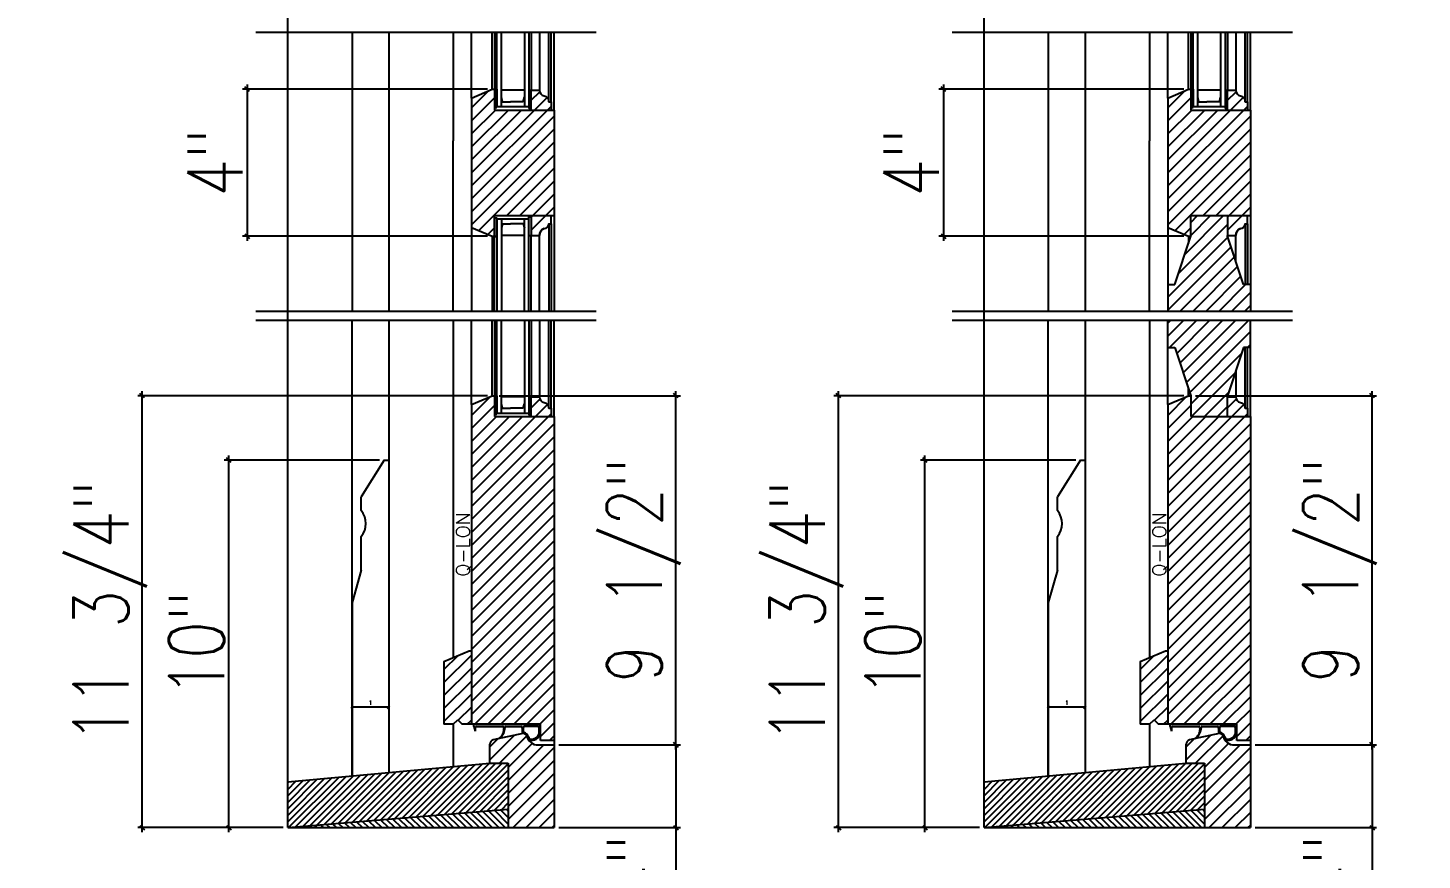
# Model space of a CAD drawing. Header units: inches. Extents: x 1985 to 11287, y 379 to 4336.
# Drawn here: x 7363.09 to 7401.01, y 3294.96 to 3317.6 of the extents above; entities that cross this region are included whole.
import ezdxf

# ---------------------------------------------------------------- set-up
doc = ezdxf.new("R2010")
doc.units = ezdxf.units.IN
doc.header["$MEASUREMENT"] = 0
doc.layers.get('0').update_dxf_attribs({"linetype": 'CONTINUOUS'})
doc.layers.get('Defpoints').update_dxf_attribs({"linetype": 'CONTINUOUS'})
for name, color, linetype in [('COTE1-1', 7, 'CONTINUOUS'), ('COTE1-1 99', 7, 'CONTINUOUS'), ('detail', 30, 'CONTINUOUS'), ('elevation', 7, 'CONTINUOUS'), ('glass-', 6, 'CONTINUOUS'), ('glazing tape', 7, 'CONTINUOUS'), ('hatch 99', 1, 'CONTINUOUS'), ('hatch-', 1, 'CONTINUOUS'), ('weatherstripping', 5, 'CONTINUOUS'), ('wood detail', 7, 'CONTINUOUS'), ('wood detail 99', 7, 'CONTINUOUS')]:
    doc.layers.add(name, color=color, linetype=linetype)
doc.styles.get("Standard").update_dxf_attribs({"font": 'txt.shx', "width": 0.8})
doc.dimstyles.new('Elevation', dxfattribs={"dimscale": 2, "dimtxt": 0.75, "dimasz": 0.0625, "dimexe": 0.0625, "dimexo": 0.0625, "dimgap": 0.0625, "dimtad": 1, "dimdec": 5, "dimzin": 0, "dimdsep": 46, "dimlunit": 5, "dimtxsty": 'Standard', "dimblk1": 'OBLIQUE', "dimblk2": 'OBLIQUE', "dimsah": 1, "dimcen": 2, "dimdle": 0.0625, "dimclrd": 1, "dimclre": 1, "dimadec": 1, "dimazin": 0, "dimtfac": 0.375, "dimtdec": 5, "dimtmove": 0, "dimatfit": 3, "dimldrblk": 'OBLIQUE', "dimfxl": 1, "dimfrac": 2, "dimtolj": 1, "dimtzin": 0, "dimarcsym": 0})
doc.dimstyles.new('Muntin', dxfattribs={"dimtxt": 0.125, "dimasz": 0.0625, "dimexe": 0.0625, "dimexo": 0.0625, "dimgap": 0.0625, "dimtad": 1, "dimdec": 5, "dimzin": 0, "dimdsep": 46, "dimlunit": 5, "dimtxsty": 'Standard', "dimblk": 'OBLIQUE', "dimcen": 0.125, "dimclrd": 1, "dimclre": 1, "dimadec": 1, "dimazin": 0, "dimtfac": 0.375, "dimtdec": 5, "dimtmove": 0, "dimatfit": 3, "dimldrblk": 'OBLIQUE', "dimfxl": 1, "dimfrac": 2, "dimtolj": 1, "dimtzin": 0, "dimarcsym": 0})

# ---------------------------------------------------------------- blocks, each defined once
blk = doc.blocks.new('_OBLIQUE')
at = {"color": 0, "linetype": 'ByBlock'}
blk.add_line((-0.5, -0.5), (0.5, 0.5), dxfattribs=at)
blk = doc.blocks.new('*D825')
at = {"layer": 'COTE1-1', "color": 1, "lineweight": -2}
for p, q in [((7371.904, 3301.99), (7371.904, 3299.056)), ((7372.904, 3301.99), (7372.904, 3299.056)), ((7372.904, 3299.119), (7371.904, 3299.119))]:
    blk.add_line(p, q, dxfattribs=at)
at = {"layer": 'Defpoints', "color": 0}
for p in [(7371.904, 3302.052), (7372.904, 3302.052), (7371.904, 3299.119)]:
    blk.add_point(p, dxfattribs=at)
at = {"layer": 'COTE1-1', "color": 1, "lineweight": -2, "xscale": 0.0625, "yscale": 0.0625, "zscale": 0.0625, "rotation": 180}
blk.add_blockref('_OBLIQUE', (7371.904, 3299.119), dxfattribs=at)
at = {"layer": 'COTE1-1', "color": 1, "lineweight": -2, "xscale": 0.0625, "yscale": 0.0625, "zscale": 0.0625}
blk.add_blockref('_OBLIQUE', (7372.904, 3299.119), dxfattribs=at)
at = {"layer": 'COTE1-1', "color": 0, "insert": (7372.404, 3299.244), "char_height": 0.125, "attachment_point": 5}
blk.add_mtext('\\A1;1', dxfattribs=at)
blk = doc.blocks.new('*D826')
at = {"layer": 'COTE1-1 99', "color": 1, "lineweight": -2}
for p, q in [((7372.654, 3305.844), (7368.424, 3305.844)), ((7368.549, 3295.719), (7368.549, 3305.969)), ((7370.029, 3295.844), (7368.424, 3295.844))]:
    blk.add_line(p, q, dxfattribs=at)
at = {"layer": 'Defpoints', "color": 0}
for p in [(7368.549, 3305.844), (7372.779, 3305.844), (7370.154, 3295.844)]:
    blk.add_point(p, dxfattribs=at)
at = {"layer": 'COTE1-1 99', "color": 1, "lineweight": -2, "xscale": 0.125, "yscale": 0.125, "zscale": 0.125}
for p, rotation in [((7368.549, 3305.844), 90), ((7368.549, 3295.844), 270)]:
    blk.add_blockref('_OBLIQUE', p, dxfattribs=dict(at, rotation=rotation))
at = {"layer": 'COTE1-1 99', "color": 0, "insert": (7367.674, 3300.844), "char_height": 1.5, "attachment_point": 5, "rotation": 90}
blk.add_mtext('\\A1;10"', dxfattribs=at)
blk = doc.blocks.new('*D829')
at = {"layer": 'COTE1-1 99', "color": 1, "lineweight": -2}
for p, q in [((7375.592, 3307.595), (7366.073, 3307.595)), ((7366.198, 3295.719), (7366.198, 3307.72)), ((7370.029, 3295.844), (7366.073, 3295.844))]:
    blk.add_line(p, q, dxfattribs=at)
at = {"layer": 'Defpoints', "color": 0}
for p in [(7366.198, 3307.595), (7375.717, 3307.595), (7370.154, 3295.844)]:
    blk.add_point(p, dxfattribs=at)
at = {"layer": 'COTE1-1 99', "color": 1, "lineweight": -2, "xscale": 0.125, "yscale": 0.125, "zscale": 0.125}
for p, rotation in [((7366.198, 3307.595), 90), ((7366.198, 3295.844), 270)]:
    blk.add_blockref('_OBLIQUE', p, dxfattribs=dict(at, rotation=rotation))
at = {"layer": 'COTE1-1 99', "color": 0, "insert": (7365.323, 3301.719), "char_height": 1.5, "attachment_point": 5, "rotation": 90}
blk.add_mtext('\\A1;11 3/4"', dxfattribs=at)
blk = doc.blocks.new('*D831')
at = {"layer": 'COTE1-1 99', "color": 1, "lineweight": -2}
for p, q in [((7377.529, 3298.094), (7380.836, 3298.094)), ((7380.711, 3298.094), (7380.711, 3295.719)), ((7377.529, 3295.844), (7380.836, 3295.844)), ((7380.711, 3295.844), (7380.711, 3289.469))]:
    blk.add_line(p, q, dxfattribs=at)
at = {"layer": 'Defpoints', "color": 0}
for p in [(7377.404, 3298.094), (7380.711, 3298.094), (7377.404, 3295.844)]:
    blk.add_point(p, dxfattribs=at)
at = {"layer": 'COTE1-1 99', "color": 1, "lineweight": -2, "xscale": 0.125, "yscale": 0.125, "zscale": 0.125}
for p, rotation in [((7380.711, 3298.094), 90), ((7380.711, 3295.844), 270)]:
    blk.add_blockref('_OBLIQUE', p, dxfattribs=dict(at, rotation=rotation))
at = {"layer": 'COTE1-1 99', "color": 0, "insert": (7379.836, 3292.594), "char_height": 1.5, "attachment_point": 5, "rotation": 90}
blk.add_mtext('\\A1;2 1/4"', dxfattribs=at)
blk = doc.blocks.new('*D845')
at = {"layer": 'COTE1-1 99', "color": 1, "lineweight": -2}
for p, q in [((7375.904, 3307.595), (7380.836, 3307.595)), ((7380.711, 3297.969), (7380.711, 3307.72)), ((7377.529, 3298.094), (7380.836, 3298.094))]:
    blk.add_line(p, q, dxfattribs=at)
at = {"layer": 'Defpoints', "color": 0}
for p in [(7375.779, 3307.595), (7380.711, 3307.595), (7377.404, 3298.094)]:
    blk.add_point(p, dxfattribs=at)
at = {"layer": 'COTE1-1 99', "color": 1, "lineweight": -2, "xscale": 0.125, "yscale": 0.125, "zscale": 0.125}
for p, rotation in [((7380.711, 3307.595), 90), ((7380.711, 3298.094), 270)]:
    blk.add_blockref('_OBLIQUE', p, dxfattribs=dict(at, rotation=rotation))
at = {"layer": 'COTE1-1 99', "color": 0, "insert": (7379.836, 3302.844), "char_height": 1.5, "attachment_point": 5, "rotation": 90}
blk.add_mtext('\\A1;9 1/2"', dxfattribs=at)
blk = doc.blocks.new('*D853')
at = {"layer": 'COTE1-1 99', "color": 1, "lineweight": -2}
for p, q in [((7375.592, 3315.933), (7368.924, 3315.933)), ((7369.049, 3316.058), (7369.049, 3311.808)), ((7375.592, 3311.933), (7368.924, 3311.933))]:
    blk.add_line(p, q, dxfattribs=at)
at = {"layer": 'Defpoints', "color": 0}
for p in [(7375.717, 3315.933), (7369.049, 3311.933), (7375.717, 3311.933)]:
    blk.add_point(p, dxfattribs=at)
at = {"layer": 'COTE1-1 99', "color": 1, "lineweight": -2, "xscale": 0.125, "yscale": 0.125, "zscale": 0.125}
for p, rotation in [((7369.049, 3315.933), 90), ((7369.049, 3311.933), 270)]:
    blk.add_blockref('_OBLIQUE', p, dxfattribs=dict(at, rotation=rotation))
at = {"layer": 'COTE1-1 99', "color": 0, "insert": (7368.174, 3313.933), "char_height": 1.5, "attachment_point": 5, "rotation": 90}
blk.add_mtext('\\A1;4"', dxfattribs=at)
blk = doc.blocks.new('*D872')
at = {"layer": 'COTE1-1', "color": 1, "lineweight": -2}
for p, q in [((7390.846, 3301.99), (7390.846, 3299.056)), ((7391.846, 3301.99), (7391.846, 3299.056)), ((7391.846, 3299.119), (7390.846, 3299.119))]:
    blk.add_line(p, q, dxfattribs=at)
at = {"layer": 'Defpoints', "color": 0}
for p in [(7390.846, 3302.052), (7391.846, 3302.052), (7390.846, 3299.119)]:
    blk.add_point(p, dxfattribs=at)
at = {"layer": 'COTE1-1', "color": 1, "lineweight": -2, "xscale": 0.0625, "yscale": 0.0625, "zscale": 0.0625, "rotation": 180}
blk.add_blockref('_OBLIQUE', (7390.846, 3299.119), dxfattribs=at)
at = {"layer": 'COTE1-1', "color": 1, "lineweight": -2, "xscale": 0.0625, "yscale": 0.0625, "zscale": 0.0625}
blk.add_blockref('_OBLIQUE', (7391.846, 3299.119), dxfattribs=at)
at = {"layer": 'COTE1-1', "color": 0, "insert": (7391.346, 3299.244), "char_height": 0.125, "attachment_point": 5}
blk.add_mtext('\\A1;1', dxfattribs=at)
blk = doc.blocks.new('*D873')
at = {"layer": 'COTE1-1 99', "color": 1, "lineweight": -2}
for p, q in [((7391.596, 3305.844), (7387.365, 3305.844)), ((7387.49, 3295.719), (7387.49, 3305.969)), ((7388.971, 3295.844), (7387.365, 3295.844))]:
    blk.add_line(p, q, dxfattribs=at)
at = {"layer": 'Defpoints', "color": 0}
for p in [(7387.49, 3305.844), (7391.721, 3305.844), (7389.096, 3295.844)]:
    blk.add_point(p, dxfattribs=at)
at = {"layer": 'COTE1-1 99', "color": 1, "lineweight": -2, "xscale": 0.125, "yscale": 0.125, "zscale": 0.125}
for p, rotation in [((7387.49, 3305.844), 90), ((7387.49, 3295.844), 270)]:
    blk.add_blockref('_OBLIQUE', p, dxfattribs=dict(at, rotation=rotation))
at = {"layer": 'COTE1-1 99', "color": 0, "insert": (7386.615, 3300.844), "char_height": 1.5, "attachment_point": 5, "rotation": 90}
blk.add_mtext('\\A1;10"', dxfattribs=at)
blk = doc.blocks.new('*D875')
at = {"layer": 'COTE1-1 99', "color": 1, "lineweight": -2}
for p, q in [((7394.534, 3307.595), (7385.014, 3307.595)), ((7385.139, 3295.719), (7385.139, 3307.72)), ((7388.971, 3295.844), (7385.014, 3295.844))]:
    blk.add_line(p, q, dxfattribs=at)
at = {"layer": 'Defpoints', "color": 0}
for p in [(7385.139, 3307.595), (7394.659, 3307.595), (7389.096, 3295.844)]:
    blk.add_point(p, dxfattribs=at)
at = {"layer": 'COTE1-1 99', "color": 1, "lineweight": -2, "xscale": 0.125, "yscale": 0.125, "zscale": 0.125}
for p, rotation in [((7385.139, 3307.595), 90), ((7385.139, 3295.844), 270)]:
    blk.add_blockref('_OBLIQUE', p, dxfattribs=dict(at, rotation=rotation))
at = {"layer": 'COTE1-1 99', "color": 0, "insert": (7384.264, 3301.719), "char_height": 1.5, "attachment_point": 5, "rotation": 90}
blk.add_mtext('\\A1;11 3/4"', dxfattribs=at)
blk = doc.blocks.new('*D876')
at = {"layer": 'COTE1-1 99', "color": 1, "lineweight": -2}
for p, q in [((7396.471, 3298.094), (7399.778, 3298.094)), ((7399.653, 3298.094), (7399.653, 3295.719)), ((7396.471, 3295.844), (7399.778, 3295.844)), ((7399.653, 3295.844), (7399.653, 3289.469))]:
    blk.add_line(p, q, dxfattribs=at)
at = {"layer": 'Defpoints', "color": 0}
for p in [(7396.346, 3298.094), (7399.653, 3298.094), (7396.346, 3295.844)]:
    blk.add_point(p, dxfattribs=at)
at = {"layer": 'COTE1-1 99', "color": 1, "lineweight": -2, "xscale": 0.125, "yscale": 0.125, "zscale": 0.125}
for p, rotation in [((7399.653, 3298.094), 90), ((7399.653, 3295.844), 270)]:
    blk.add_blockref('_OBLIQUE', p, dxfattribs=dict(at, rotation=rotation))
at = {"layer": 'COTE1-1 99', "color": 0, "insert": (7398.778, 3292.594), "char_height": 1.5, "attachment_point": 5, "rotation": 90}
blk.add_mtext('\\A1;2 1/4"', dxfattribs=at)
blk = doc.blocks.new('*D878')
at = {"layer": 'COTE1-1 99', "color": 1, "lineweight": -2}
for p, q in [((7394.846, 3307.595), (7399.778, 3307.595)), ((7399.653, 3297.969), (7399.653, 3307.72)), ((7396.471, 3298.094), (7399.778, 3298.094))]:
    blk.add_line(p, q, dxfattribs=at)
at = {"layer": 'Defpoints', "color": 0}
for p in [(7394.721, 3307.595), (7399.653, 3307.595), (7396.346, 3298.094)]:
    blk.add_point(p, dxfattribs=at)
at = {"layer": 'COTE1-1 99', "color": 1, "lineweight": -2, "xscale": 0.125, "yscale": 0.125, "zscale": 0.125}
for p, rotation in [((7399.653, 3307.595), 90), ((7399.653, 3298.094), 270)]:
    blk.add_blockref('_OBLIQUE', p, dxfattribs=dict(at, rotation=rotation))
at = {"layer": 'COTE1-1 99', "color": 0, "insert": (7398.778, 3302.844), "char_height": 1.5, "attachment_point": 5, "rotation": 90}
blk.add_mtext('\\A1;9 1/2"', dxfattribs=at)
blk = doc.blocks.new('*D879')
at = {"layer": 'COTE1-1 99', "color": 1, "lineweight": -2}
for p, q in [((7394.534, 3315.933), (7387.866, 3315.933)), ((7387.991, 3316.058), (7387.991, 3311.808)), ((7394.534, 3311.933), (7387.866, 3311.933))]:
    blk.add_line(p, q, dxfattribs=at)
at = {"layer": 'Defpoints', "color": 0}
for p in [(7394.659, 3315.933), (7387.991, 3311.933), (7394.659, 3311.933)]:
    blk.add_point(p, dxfattribs=at)
at = {"layer": 'COTE1-1 99', "color": 1, "lineweight": -2, "xscale": 0.125, "yscale": 0.125, "zscale": 0.125}
for p, rotation in [((7387.991, 3315.933), 90), ((7387.991, 3311.933), 270)]:
    blk.add_blockref('_OBLIQUE', p, dxfattribs=dict(at, rotation=rotation))
at = {"layer": 'COTE1-1 99', "color": 0, "insert": (7387.116, 3313.933), "char_height": 1.5, "attachment_point": 5, "rotation": 90}
blk.add_mtext('\\A1;4"', dxfattribs=at)

msp = doc.modelspace()

# ---------------------------------------------------------------- hatches: boundary and pattern name
at = {"layer": 'glazing tape'}
h = msp.add_hatch(color=7, dxfattribs=at)
h.paths.add_polyline_path([(7376.716984, 3315.405227), (7376.779484, 3315.405227), (7376.779484, 3315.905227), (7376.716984, 3315.905227)])
h.paths.add_polyline_path([(7375.779484, 3315.433177), (7375.841984, 3315.433177), (7375.841984, 3315.933177), (7375.779484, 3315.933177)])
h = msp.add_hatch(color=7, dxfattribs=at)
h.paths.add_polyline_path([(7395.65856, 3315.405227), (7395.72106, 3315.405227), (7395.72106, 3315.905227), (7395.65856, 3315.905227)])
h.paths.add_polyline_path([(7394.72106, 3315.433177), (7394.78356, 3315.433177), (7394.78356, 3315.933177), (7394.72106, 3315.933177)])
h = msp.add_hatch(color=7, dxfattribs=at)
h.paths.add_polyline_path([(7376.716984, 3312.456627), (7376.779484, 3312.456627), (7376.779484, 3311.956627), (7376.716984, 3311.956627)])
h.paths.add_polyline_path([(7375.779484, 3312.428677), (7375.841984, 3312.428677), (7375.841984, 3311.928677), (7375.779484, 3311.928677)])
h = msp.add_hatch(color=7, dxfattribs=at)
h.paths.add_polyline_path([(7376.716984, 3307.066602), (7376.779484, 3307.066602), (7376.779484, 3307.566602), (7376.716984, 3307.566602)])
h.paths.add_polyline_path([(7375.779484, 3307.094552), (7375.841984, 3307.094552), (7375.841984, 3307.594552), (7375.779484, 3307.594552)])
at = {"layer": 'hatch 99'}
h = msp.add_hatch(dxfattribs=at)
h.set_pattern_fill('ANSI31', color=256, scale=2, style=0)
h.set_pattern_definition([(45, (7398.1387, 1618.84106), (-0.176776695, 0.176776695), [])])
h.paths.add_polyline_path([(7377.130984, 3307.410352, -0.350781059), (7377.005984, 3307.55348), (7377.005984, 3307.566602), (7376.779484, 3307.566602), (7376.779484, 3307.027588), (7377.318484, 3307.027588), (7377.318484, 3307.254102), (7377.255984, 3307.254102), (7377.255984, 3307.267224, 0.350781059)], flags=17)
h.paths.add_polyline_path([(7375.779484, 3307.594552), (7375.716984, 3307.594552), (7375.154484, 3307.353481), (7375.154484, 3304.757015), (7375.154484, 3298.656261), (7375.279484, 3298.656261), (7377.029484, 3298.656261), (7377.029484, 3298.395858), (7377.029484, 3298.218813), (7377.404484, 3298.218813), (7377.404484, 3304.757015), (7377.404484, 3307.027588), (7375.779484, 3307.027588)])
h = msp.add_hatch(dxfattribs=at)
h.set_pattern_fill('ANSI31', color=256, scale=2, style=0)
h.set_pattern_definition([(45, (7417.08027, 1618.84106), (-0.176776695, 0.176776695), [])])
h.paths.add_polyline_path([(7396.07256, 3307.410352, -0.350781059), (7395.94756, 3307.55348), (7395.94756, 3307.566602), (7395.72106, 3307.566602), (7395.72106, 3307.027588), (7396.26006, 3307.027588), (7396.26006, 3307.254102), (7396.19756, 3307.254102), (7396.19756, 3307.267224, 0.350781059)], flags=17)
h.paths.add_polyline_path([(7394.72106, 3307.594552), (7394.65856, 3307.594552), (7394.09606, 3307.353481), (7394.09606, 3304.757015), (7394.09606, 3298.656261), (7394.22106, 3298.656261), (7395.97106, 3298.656261), (7395.97106, 3298.395858), (7395.97106, 3298.218813), (7396.34606, 3298.218813), (7396.34606, 3304.757015), (7396.34606, 3307.027588), (7394.72106, 3307.027588)])
h = msp.add_hatch(dxfattribs=at)
h.set_pattern_fill('ANSI31', color=256, scale=2, style=0)
h.set_pattern_definition([(45, (7754.72077, 2135.07708), (-0.176776695, 0.176776695), [])])
h.paths.add_polyline_path([(7375.154484, 3300.656311), (7375.091984, 3300.656311), (7374.404484, 3300.361668), (7374.404484, 3298.656261), (7374.654484, 3298.656261), (7374.779484, 3298.781261), (7374.904484, 3298.656261), (7375.154484, 3298.656261)])
h = msp.add_hatch(dxfattribs=at)
h.set_pattern_fill('ANSI31', color=256, scale=2, style=0)
h.set_pattern_definition([(45, (7773.66234, 2135.07708), (-0.176776695, 0.176776695), [])])
h.paths.add_polyline_path([(7394.09606, 3300.656311), (7394.03356, 3300.656311), (7393.34606, 3300.361668), (7393.34606, 3298.656261), (7393.59606, 3298.656261), (7393.72106, 3298.781261), (7393.84606, 3298.656261), (7394.09606, 3298.656261)])
at = {"layer": 'hatch-'}
h = msp.add_hatch(dxfattribs=at)
h.set_pattern_fill('ANSI31', color=256, scale=2, style=0)
h.set_pattern_definition([(45, (7325.58107, 1613.34106), (-0.176776695, 0.176776695), [])])
h.paths.add_polyline_path([(7377.404484, 3315.366213), (7375.779484, 3315.366213), (7375.779484, 3315.933177), (7375.716984, 3315.933177), (7375.154484, 3315.692105), (7375.154484, 3312.174248), (7375.716984, 3311.933177), (7375.779484, 3311.933177), (7375.779484, 3312.495641), (7377.404484, 3312.495641)])
h.paths.add_polyline_path([(7377.318484, 3315.592727), (7377.255984, 3315.592727), (7377.255984, 3315.605849, 0.350781059), (7377.130984, 3315.748977, -0.375199902), (7377.005984, 3315.905227), (7376.779484, 3315.905227), (7376.779484, 3315.366213), (7377.318484, 3315.366213)], flags=17)
h.paths.add_polyline_path([(7377.255984, 3312.265737), (7377.255984, 3312.272427), (7377.318484, 3312.272427), (7377.318484, 3312.495641), (7376.779484, 3312.495641), (7376.779484, 3311.956627), (7377.005984, 3311.956627, -0.33870461), (7377.130984, 3312.139677, 0.396713132)], flags=17)
h = msp.add_hatch(dxfattribs=at)
h.set_pattern_fill('ANSI31', color=256, scale=2, style=0)
h.set_pattern_definition([(45, (7344.52265, 1613.34106), (-0.176776695, 0.176776695), [])])
h.paths.add_polyline_path([(7396.34606, 3315.366213), (7394.72106, 3315.366213), (7394.72106, 3315.933177), (7394.65856, 3315.933177), (7394.09606, 3315.692105), (7394.09606, 3312.174248), (7394.65856, 3311.933177), (7394.72106, 3311.933177), (7394.72106, 3312.495641), (7396.34606, 3312.495641)])
h.paths.add_polyline_path([(7396.26006, 3315.592727), (7396.19756, 3315.592727), (7396.19756, 3315.605849, 0.350781059), (7396.07256, 3315.748977, -0.375199902), (7395.94756, 3315.905227), (7395.72106, 3315.905227), (7395.72106, 3315.366213), (7396.26006, 3315.366213)], flags=17)
h.paths.add_polyline_path([(7396.19756, 3312.265737), (7396.19756, 3312.272427), (7396.26006, 3312.272427), (7396.26006, 3312.495641), (7395.72106, 3312.495641), (7395.72106, 3311.956627), (7395.94756, 3311.956627, -0.33870461), (7396.07256, 3312.139677, 0.396713132)], flags=17)
h = msp.add_hatch(dxfattribs=at)
h.set_pattern_fill('ANSI31', color=256, scale=2, style=0)
h.set_pattern_definition([(45, (7387.77283, 1620.67968), (-0.176776695, 0.176776695), [])])
h.paths.add_polyline_path([(7396.34606, 3309.886614), (7396.34606, 3310.620627), (7396.15856, 3310.620627), (7395.72106, 3311.933127), (7395.72106, 3311.956627), (7395.72106, 3312.495641), (7394.72106, 3312.495641), (7394.72106, 3311.933177), (7394.28356, 3310.620627), (7394.09606, 3310.620627), (7394.09606, 3309.886614)])
h.paths.add_polyline_path([(7394.09606, 3309.636614), (7394.09606, 3308.907052), (7394.28356, 3308.907052), (7394.72106, 3307.594552), (7394.72106, 3307.590102), (7394.72106, 3307.027588), (7395.72106, 3307.027588), (7395.72106, 3307.566602), (7395.72106, 3307.594552), (7396.15856, 3308.907052), (7396.34606, 3308.907052), (7396.34606, 3309.636614)])
h = msp.add_hatch(dxfattribs=at)
h.set_pattern_fill('ANSI31', color=256, scale=2, style=0)
h.set_pattern_definition([(45, (7410.37369, 1671.06158), (-0.176776695, 0.176776695), [])])
h.paths.add_polyline_path([(7377.404484, 3298.093766), (7376.966932, 3298.093766, -0.357812282), (7376.663829, 3298.330369, 0.300345872), (7376.548877, 3298.406266), (7375.896461, 3298.267193, -0.004239088), (7375.891744, 3298.264614, 0.003207125), (7375.895097, 3298.266902), (7375.74062, 3298.233973, 0.324394407), (7375.654473, 3298.115165), (7375.654473, 3297.593766), (7376.154484, 3297.593766), (7376.154484, 3295.843766), (7377.404484, 3295.843766), (7377.404484, 3296.473108)])
h = msp.add_hatch(dxfattribs=at)
h.set_pattern_fill('ANSI31', color=256, scale=2, style=0)
h.set_pattern_definition([(45, (7429.31526, 1671.06158), (-0.176776695, 0.176776695), [])])
h.paths.add_polyline_path([(7396.34606, 3298.093766), (7395.908509, 3298.093766, -0.357812282), (7395.605406, 3298.330369, 0.300345872), (7395.490454, 3298.406266), (7394.838038, 3298.267193, -0.004239088), (7394.833321, 3298.264614, 0.003207125), (7394.836674, 3298.266902), (7394.682197, 3298.233973, 0.324394407), (7394.59605, 3298.115165), (7394.59605, 3297.593766), (7395.09606, 3297.593766), (7395.09606, 3295.843766), (7396.34606, 3295.843766), (7396.34606, 3296.473108)])
at = {"layer": 'wood detail 99'}
h = msp.add_hatch(dxfattribs=at)
h.set_pattern_fill('ANSI31', color=256, style=0)
h.set_pattern_definition([(45, (7398.13869, 1619.67968), (-0.088388348, 0.088388348), [])])
h.paths.add_polyline_path([(7376.154484, 3296.346516), (7376.154484, 3297.593766), (7375.654473, 3297.593766), (7370.154484, 3297.093766), (7370.154484, 3295.843766)])
h = msp.add_hatch(dxfattribs=at)
h.set_pattern_fill('ANSI31', color=256, style=0)
h.set_pattern_definition([(45, (7417.08027, 1619.67968), (-0.088388348, 0.088388348), [])])
h.paths.add_polyline_path([(7395.09606, 3296.346516), (7395.09606, 3297.593766), (7394.59605, 3297.593766), (7389.09606, 3297.093766), (7389.09606, 3295.843766)])
h = msp.add_hatch(dxfattribs=at)
h.set_pattern_fill('ANSI31', color=256, angle=90, style=0)
h.set_pattern_definition([(135, (7398.13869, 1619.67968), (-0.088388348, -0.088388348), [])])
h.paths.add_polyline_path([(7376.154484, 3295.843766), (7376.154484, 3296.346516), (7370.154484, 3295.843766), (7373.404484, 3295.843766)])
h = msp.add_hatch(dxfattribs=at)
h.set_pattern_fill('ANSI31', color=256, angle=90, style=0)
h.set_pattern_definition([(135, (7417.08027, 1619.67968), (-0.088388348, -0.088388348), [])])
h.paths.add_polyline_path([(7395.09606, 3295.843766), (7395.09606, 3296.346516), (7389.09606, 3295.843766), (7392.34606, 3295.843766)])

# ---------------------------------------------------------------- linework, layer by layer
at = {"layer": 'COTE1-1 99'}
for p, q in [((7378.547737, 3317.475239), (7369.288576, 3317.475239)), ((7397.489314, 3317.475239), (7388.230153, 3317.475239)), ((7378.547737, 3309.886614), (7369.288576, 3309.886614)), ((7378.547737, 3309.636614), (7369.288576, 3309.636614)), ((7378.547737, 3309.636614), (7369.288576, 3309.636614)), ((7397.489314, 3309.886614), (7388.230153, 3309.886614)), ((7397.489314, 3309.636614), (7388.230153, 3309.636614)), ((7397.489314, 3309.636614), (7388.230153, 3309.636614))]:
    msp.add_line(p, q, dxfattribs=at)
at = {"layer": 'elevation'}
for p, q in [((7372.904484, 3305.843766), (7372.904484, 3297.343767)), ((7391.84606, 3305.843766), (7391.84606, 3297.343767)), ((7372.154484, 3302.849341), (7371.904484, 3301.968766)), ((7391.09606, 3302.849341), (7390.84606, 3301.968766)), ((7371.904484, 3301.968766), (7371.904484, 3297.252858)), ((7390.84606, 3301.968766), (7390.84606, 3297.252858)), ((7370.154484, 3295.843766), (7373.404484, 3295.843766)), ((7389.09606, 3295.843766), (7392.34606, 3295.843766))]:
    msp.add_line(p, q, dxfattribs=at)
at = {"layer": 'glass-', "color": 6}
for p, q in [((7375.841984, 3315.433177), (7375.841984, 3317.475239)), ((7375.966984, 3315.459913), (7375.966984, 3317.475239)), ((7376.591984, 3317.475239), (7376.591984, 3315.459913)), ((7376.716984, 3317.475239), (7376.716984, 3315.405227)), ((7394.78356, 3315.433177), (7394.78356, 3317.475239)), ((7394.90856, 3315.459913), (7394.90856, 3317.475239)), ((7395.53356, 3317.475239), (7395.53356, 3315.459913)), ((7395.65856, 3317.475239), (7395.65856, 3315.405227)), ((7376.591984, 3315.905227), (7375.966984, 3315.905227)), ((7375.996975, 3315.592732), (7375.966984, 3315.712915)), ((7376.561992, 3315.592732), (7376.591984, 3315.712915)), ((7395.53356, 3315.905227), (7394.90856, 3315.905227)), ((7394.938552, 3315.592732), (7394.90856, 3315.712915)), ((7395.503569, 3315.592732), (7395.53356, 3315.712915)), ((7375.841984, 3315.459913), (7376.716984, 3315.459913)), ((7375.996975, 3315.592732), (7376.216984, 3315.592732)), ((7376.561992, 3315.592732), (7376.216984, 3315.592732)), ((7394.78356, 3315.459913), (7395.65856, 3315.459913)), ((7394.938552, 3315.592732), (7395.15856, 3315.592732)), ((7395.503569, 3315.592732), (7395.15856, 3315.592732)), ((7375.841984, 3312.428677), (7375.841984, 3309.886614)), ((7375.841984, 3312.401941), (7376.716984, 3312.401941)), ((7375.966984, 3312.401941), (7375.966984, 3309.886614)), ((7376.591984, 3309.886614), (7376.591984, 3312.401941)), ((7376.716984, 3309.886614), (7376.716984, 3312.456627)), ((7375.996975, 3312.269121), (7375.966984, 3312.148939)), ((7376.591984, 3311.956627), (7375.966984, 3311.956627)), ((7375.996975, 3312.269121), (7376.216984, 3312.269121)), ((7376.561992, 3312.269121), (7376.216984, 3312.269121)), ((7376.561992, 3312.269121), (7376.591984, 3312.148939)), ((7375.841984, 3307.094552), (7375.841984, 3309.636614)), ((7375.966984, 3307.121288), (7375.966984, 3309.636614)), ((7376.591984, 3309.636614), (7376.591984, 3307.121288)), ((7376.716984, 3309.636614), (7376.716984, 3307.066602)), ((7376.591984, 3307.566602), (7375.966984, 3307.566602)), ((7375.996975, 3307.254107), (7375.966984, 3307.37429)), ((7376.561992, 3307.254107), (7376.591984, 3307.37429)), ((7375.841984, 3307.121288), (7376.716984, 3307.121288)), ((7375.996975, 3307.254107), (7376.216984, 3307.254107)), ((7376.561992, 3307.254107), (7376.216984, 3307.254107))]:
    msp.add_line(p, q, dxfattribs=at)
at = {"layer": 'glazing tape'}
for p, q in [((7375.779484, 3315.933177), (7375.841984, 3315.933177)), ((7375.841984, 3315.933177), (7375.841984, 3315.433177)), ((7376.716984, 3315.905227), (7376.716984, 3315.405227)), ((7394.72106, 3315.933177), (7394.78356, 3315.933177)), ((7394.78356, 3315.933177), (7394.78356, 3315.433177)), ((7395.65856, 3315.905227), (7395.65856, 3315.405227)), ((7375.779484, 3315.433177), (7375.841984, 3315.433177)), ((7394.72106, 3315.433177), (7394.78356, 3315.433177)), ((7375.779484, 3312.428677), (7375.841984, 3312.428677)), ((7375.841984, 3311.928677), (7375.841984, 3312.428677)), ((7376.716984, 3311.956627), (7376.716984, 3312.456627)), ((7375.779484, 3311.928677), (7375.841984, 3311.928677)), ((7375.779484, 3307.594552), (7375.841984, 3307.594552)), ((7375.841984, 3307.594552), (7375.841984, 3307.094552)), ((7376.716984, 3307.566602), (7376.716984, 3307.066602)), ((7375.779484, 3307.094552), (7375.841984, 3307.094552))]:
    msp.add_line(p, q, dxfattribs=at)
at = {"layer": 'glazing tape', "color": 7}
for p, q in [((7376.716984, 3315.905227), (7376.779484, 3315.905227)), ((7395.65856, 3315.905227), (7395.72106, 3315.905227)), ((7376.716984, 3315.405227), (7376.779484, 3315.405227)), ((7395.65856, 3315.405227), (7395.72106, 3315.405227)), ((7376.716984, 3312.456627), (7376.779484, 3312.456627)), ((7376.716984, 3311.956627), (7376.779484, 3311.956627)), ((7376.716984, 3307.566602), (7376.779484, 3307.566602)), ((7376.716984, 3307.066602), (7376.779484, 3307.066602))]:
    msp.add_line(p, q, dxfattribs=at)
at = {"layer": 'weatherstripping', "color": 5}
for p, q in [((7377.026484, 3298.653261), (7375.216984, 3298.653261)), ((7375.216984, 3298.593761), (7375.216984, 3298.653261)), ((7377.026484, 3298.387601), (7377.026484, 3298.653261)), ((7395.96806, 3298.653261), (7394.15856, 3298.653261)), ((7394.15856, 3298.593761), (7394.15856, 3298.653261)), ((7395.96806, 3298.387601), (7395.96806, 3298.653261)), ((7375.216984, 3298.593761), (7375.254699, 3298.468761)), ((7375.254699, 3298.468761), (7375.258079, 3298.468761)), ((7375.258079, 3298.55537), (7375.258079, 3298.468761)), ((7375.288502, 3298.593761), (7375.999195, 3298.593761)), ((7376.03043, 3298.563487), (7376.031455, 3298.530668)), ((7376.058762, 3298.530668), (7376.059788, 3298.563487)), ((7376.091022, 3298.593761), (7376.498234, 3298.593761)), ((7376.529484, 3298.562511), (7376.529484, 3298.46379)), ((7376.560734, 3298.562511), (7376.560734, 3298.46379)), ((7376.966984, 3298.593761), (7376.591984, 3298.593761)), ((7376.998234, 3298.40126), (7376.998234, 3298.562511)), ((7394.15856, 3298.593761), (7394.196276, 3298.468761)), ((7394.196276, 3298.468761), (7394.199656, 3298.468761)), ((7394.199656, 3298.55537), (7394.199656, 3298.468761)), ((7394.230079, 3298.593761), (7394.940772, 3298.593761)), ((7394.972007, 3298.563487), (7394.973032, 3298.530668)), ((7395.000339, 3298.530668), (7395.001364, 3298.563487)), ((7395.032599, 3298.593761), (7395.43981, 3298.593761)), ((7395.47106, 3298.562511), (7395.47106, 3298.46379)), ((7395.50231, 3298.562511), (7395.50231, 3298.46379)), ((7395.90856, 3298.593761), (7395.53356, 3298.593761)), ((7395.93981, 3298.40126), (7395.93981, 3298.562511))]:
    msp.add_line(p, q, dxfattribs=at)
for centre, radius, start, end in [((7375.288502, 3298.562511), 0.03125, 90, 193.2100894), ((7375.715023, 3298.527124), 0.316452, 303.9483145, 0.6415467), ((7375.741989, 3298.544075), 0.317056, 298.1855561, 357.57649), ((7375.999195, 3298.562511), 0.03125, 1.7899106, 90), ((7376.091022, 3298.562511), 0.03125, 90, 178.2100894), ((7376.498234, 3298.562511), 0.03125, 0, 90), ((7376.591984, 3298.46379), 0.0625, 180, 242.0876119), ((7376.591984, 3298.562511), 0.03125, 90, 180), ((7376.591984, 3298.46379), 0.03125, 180, 256.7087747), ((7376.548877, 3298.281313), 0.128, 18.7317616, 83.7887851), ((7376.548877, 3298.281313), 0.15625, 11.1349281, 76.7087747), ((7376.966932, 3298.406261), 0.308448, 195.772664, 213.8636178), ((7376.966932, 3298.406261), 0.281198, 199.696275, 209.3227129), ((7376.749008, 3298.283854), 0.03125, 209.3227129, 260.75743), ((7376.781155, 3298.481407), 0.262651, 260.75743, 339.0746275), ((7376.781155, 3298.481407), 0.231401, 260.75743, 339.7355611), ((7376.966984, 3298.562511), 0.03125, 0, 90), ((7394.230079, 3298.562511), 0.03125, 90, 193.2100894), ((7394.6566, 3298.527124), 0.316452, 303.9483145, 0.6415467), ((7394.683566, 3298.544075), 0.317056, 298.1855561, 357.57649), ((7394.940772, 3298.562511), 0.03125, 1.7899106, 90), ((7395.032599, 3298.562511), 0.03125, 90, 178.2100894), ((7395.43981, 3298.562511), 0.03125, 0, 90), ((7395.53356, 3298.46379), 0.0625, 180, 242.0876119), ((7395.53356, 3298.562511), 0.03125, 90, 180), ((7395.53356, 3298.46379), 0.03125, 180, 256.7087747), ((7395.490454, 3298.281313), 0.128, 18.7317616, 83.7887851), ((7395.490454, 3298.281313), 0.15625, 11.1349281, 76.7087747), ((7395.908509, 3298.406261), 0.308448, 195.772664, 213.8636178), ((7395.908509, 3298.406261), 0.281198, 199.696275, 209.3227129), ((7395.690585, 3298.283854), 0.03125, 209.3227129, 260.75743), ((7395.722732, 3298.481407), 0.262651, 260.75743, 339.0746275), ((7395.722732, 3298.481407), 0.231401, 260.75743, 339.7355611), ((7395.90856, 3298.562511), 0.03125, 0, 90), ((7376.749008, 3298.283854), 0.0625, 232.322133, 260.75743), ((7395.690585, 3298.283854), 0.0625, 232.322133, 260.75743)]:
    msp.add_arc(centre, radius, start, end, dxfattribs=at)
at = {"layer": 'wood detail'}
for p, q in [((7370.154484, 3295.843766), (7370.154484, 3341.973738)), ((7389.09606, 3295.843766), (7389.09606, 3341.973738)), ((7371.904484, 3317.475239), (7371.904484, 3309.886614)), ((7372.904484, 3317.475239), (7372.904484, 3309.886614)), ((7374.654472, 3317.475239), (7374.654472, 3314.525359)), ((7375.154484, 3315.692105), (7375.154484, 3317.475239)), ((7375.716984, 3315.933177), (7375.716984, 3317.475239)), ((7375.779484, 3317.475239), (7375.779484, 3315.928727)), ((7376.779484, 3317.475239), (7376.779484, 3315.905227)), ((7377.005984, 3317.475239), (7377.005984, 3315.905227)), ((7377.255984, 3315.592727), (7377.255984, 3317.475239)), ((7377.318484, 3315.592727), (7377.318484, 3317.475239)), ((7377.404484, 3315.366213), (7377.404484, 3317.475239)), ((7390.84606, 3317.475239), (7390.84606, 3309.886614)), ((7391.84606, 3317.475239), (7391.84606, 3309.886614)), ((7393.596049, 3317.475239), (7393.596049, 3314.525359)), ((7394.09606, 3315.692105), (7394.09606, 3317.475239)), ((7394.65856, 3315.933177), (7394.65856, 3317.475239)), ((7394.72106, 3317.475239), (7394.72106, 3315.928727)), ((7395.72106, 3317.475239), (7395.72106, 3315.905227)), ((7395.94756, 3317.475239), (7395.94756, 3315.905227)), ((7396.19756, 3315.592727), (7396.19756, 3317.475239)), ((7396.26006, 3315.592727), (7396.26006, 3317.475239)), ((7396.34606, 3315.366213), (7396.34606, 3317.475239)), ((7375.716984, 3315.933177), (7375.779484, 3315.933177)), ((7375.716984, 3315.933177), (7375.779484, 3315.933177)), ((7375.779484, 3315.933177), (7375.779484, 3315.366213)), ((7375.779484, 3315.933177), (7375.779484, 3315.366213)), ((7375.779484, 3315.933177), (7375.779484, 3315.366213)), ((7394.65856, 3315.933177), (7394.72106, 3315.933177)), ((7394.65856, 3315.933177), (7394.72106, 3315.933177)), ((7394.72106, 3315.933177), (7394.72106, 3315.366213)), ((7394.72106, 3315.933177), (7394.72106, 3315.366213)), ((7394.72106, 3315.933177), (7394.72106, 3315.366213)), ((7375.154484, 3315.692105), (7375.154484, 3312.174248)), ((7377.404484, 3315.366213), (7377.404484, 3312.495641)), ((7394.09606, 3315.692105), (7394.09606, 3312.174248)), ((7396.34606, 3315.366213), (7396.34606, 3312.495641)), ((7374.654472, 3309.886614), (7374.654472, 3314.525359)), ((7393.596049, 3309.886614), (7393.596049, 3314.525359)), ((7375.779484, 3311.933177), (7375.779484, 3312.495641)), ((7375.779484, 3311.933177), (7375.779484, 3312.495641)), ((7375.779484, 3311.933127), (7375.779484, 3312.495641)), ((7375.779484, 3311.933127), (7375.779484, 3312.495641)), ((7375.779484, 3311.933127), (7375.779484, 3312.495641)), ((7375.779484, 3311.928677), (7375.779484, 3312.495641)), ((7375.779484, 3311.928677), (7375.779484, 3312.495641)), ((7375.779484, 3311.928677), (7375.779484, 3312.495641)), ((7377.404484, 3312.495641), (7377.404484, 3309.886614)), ((7394.72106, 3311.933177), (7394.72106, 3312.495641)), ((7394.72106, 3311.933177), (7394.72106, 3312.495641)), ((7394.72106, 3311.933177), (7394.72106, 3312.495641)), ((7394.72106, 3311.933177), (7394.72106, 3312.495641)), ((7396.34606, 3312.495641), (7396.34606, 3309.886614)), ((7375.154484, 3312.169748), (7375.154484, 3309.886614)), ((7375.716984, 3311.933177), (7375.779484, 3311.933177)), ((7375.716984, 3311.933177), (7375.779484, 3311.933177)), ((7375.716984, 3311.933127), (7375.779484, 3311.933127)), ((7375.716984, 3311.933127), (7375.779484, 3311.933127)), ((7375.716984, 3311.933127), (7375.810784, 3311.933127)), ((7375.716984, 3311.928677), (7375.716984, 3309.886614)), ((7375.716984, 3311.928677), (7375.779484, 3311.928677)), ((7375.716984, 3311.928677), (7375.779484, 3311.928677)), ((7375.779484, 3309.886614), (7375.779484, 3311.933127)), ((7376.779484, 3309.886614), (7376.779484, 3311.956627)), ((7377.005984, 3309.886614), (7377.005984, 3311.956627)), ((7377.255984, 3312.269127), (7377.255984, 3309.886614)), ((7377.318484, 3312.269127), (7377.318484, 3309.886614)), ((7394.09606, 3312.169748), (7394.09606, 3309.886614)), ((7394.65856, 3311.933177), (7394.72106, 3311.933177)), ((7394.65856, 3311.933177), (7394.72106, 3311.933177)), ((7394.65856, 3311.933177), (7394.65856, 3311.74567)), ((7395.72106, 3311.933127), (7395.72106, 3311.956627)), ((7395.94756, 3311.253627), (7395.94756, 3311.956627)), ((7396.19756, 3312.269127), (7396.19756, 3310.620627)), ((7396.26006, 3312.269127), (7396.26006, 3310.620627)), ((7371.904484, 3302.260889), (7371.904484, 3309.636614)), ((7372.904484, 3309.636614), (7372.904484, 3302.260889)), ((7374.654472, 3309.636614), (7374.654472, 3304.882115)), ((7375.154484, 3307.353481), (7375.154484, 3309.636614)), ((7375.716984, 3307.594552), (7375.716984, 3309.636614)), ((7375.779484, 3309.636614), (7375.779484, 3307.590102)), ((7376.779484, 3309.636614), (7376.779484, 3307.566602)), ((7377.005984, 3309.636614), (7377.005984, 3307.566602)), ((7377.255984, 3307.254102), (7377.255984, 3309.636614)), ((7377.318484, 3307.254102), (7377.318484, 3309.636614)), ((7377.404484, 3307.027588), (7377.404484, 3309.636614)), ((7390.84606, 3302.260889), (7390.84606, 3309.636614)), ((7391.84606, 3309.636614), (7391.84606, 3302.260889)), ((7393.596049, 3309.636614), (7393.596049, 3304.882115)), ((7394.09606, 3307.353481), (7394.09606, 3309.636614)), ((7396.34606, 3307.027588), (7396.34606, 3309.636614)), ((7396.19756, 3307.254102), (7396.19756, 3308.907052)), ((7396.26006, 3307.254102), (7396.26006, 3308.907052)), ((7395.94756, 3308.274052), (7395.94756, 3307.566602)), ((7394.65856, 3307.594552), (7394.65856, 3307.782052)), ((7375.716984, 3307.594552), (7375.779484, 3307.594552)), ((7375.716984, 3307.594552), (7375.779484, 3307.594552)), ((7375.779484, 3307.594552), (7375.779484, 3307.027588)), ((7375.779484, 3307.594552), (7375.779484, 3307.027588)), ((7375.779484, 3307.594552), (7375.779484, 3307.027588)), ((7394.65856, 3307.594552), (7394.72106, 3307.594552)), ((7394.65856, 3307.594552), (7394.72106, 3307.594552)), ((7394.72106, 3307.594552), (7394.72106, 3307.027588)), ((7394.72106, 3307.594552), (7394.72106, 3307.027588)), ((7394.72106, 3307.594552), (7394.72106, 3307.027588)), ((7394.72106, 3307.594552), (7394.72106, 3307.590102)), ((7395.72106, 3307.594552), (7395.72106, 3307.566602)), ((7375.154484, 3307.353481), (7375.154484, 3304.757015)), ((7377.404484, 3307.027588), (7377.404484, 3304.757015)), ((7394.09606, 3307.353481), (7394.09606, 3304.757015)), ((7396.34606, 3307.027588), (7396.34606, 3304.757015)), ((7372.779484, 3305.843766), (7372.154484, 3304.843766)), ((7372.779484, 3305.843766), (7372.904484, 3305.843766)), ((7391.72106, 3305.843766), (7391.09606, 3304.843766)), ((7391.72106, 3305.843766), (7391.84606, 3305.843766)), ((7372.154484, 3304.468766), (7372.154484, 3304.843766)), ((7374.654472, 3304.882115), (7374.654472, 3300.468806)), ((7375.154484, 3304.757015), (7375.154484, 3298.656261)), ((7377.404484, 3304.757015), (7377.404484, 3298.093766)), ((7391.09606, 3304.468766), (7391.09606, 3304.843766)), ((7393.596049, 3304.882115), (7393.596049, 3300.468806)), ((7394.09606, 3304.757015), (7394.09606, 3298.656261)), ((7396.34606, 3304.757015), (7396.34606, 3298.093766)), ((7372.154484, 3302.849341), (7372.154484, 3303.76166)), ((7391.09606, 3302.849341), (7391.09606, 3303.76166)), ((7371.904484, 3297.252858), (7371.904484, 3302.260889)), ((7372.904484, 3302.260889), (7372.904484, 3297.343767)), ((7390.84606, 3297.252858), (7390.84606, 3302.260889)), ((7391.84606, 3302.260889), (7391.84606, 3297.343767)), ((7374.654472, 3298.656261), (7374.654472, 3297.476119)), ((7393.596049, 3298.656261), (7393.596049, 3297.476119)), ((7376.548877, 3298.406266), (7375.74062, 3298.233973)), ((7377.029484, 3298.218813), (7377.029484, 3298.395858)), ((7395.490454, 3298.406266), (7394.682197, 3298.233973)), ((7395.97106, 3298.218813), (7395.97106, 3298.395858)), ((7375.654473, 3297.593766), (7375.654473, 3298.115165)), ((7376.952124, 3298.093766), (7377.404484, 3298.093766)), ((7377.404484, 3298.218813), (7377.029484, 3298.218813)), ((7377.404484, 3298.093766), (7377.404484, 3296.473108)), ((7394.59605, 3297.593766), (7394.59605, 3298.115165)), ((7395.893701, 3298.093766), (7396.34606, 3298.093766)), ((7396.34606, 3298.218813), (7395.97106, 3298.218813)), ((7396.34606, 3298.093766), (7396.34606, 3296.473108)), ((7370.154484, 3297.093766), (7375.654473, 3297.593766)), ((7375.654473, 3297.593766), (7376.154484, 3297.593766)), ((7376.154484, 3297.593766), (7376.154484, 3295.843766)), ((7389.09606, 3297.093766), (7394.59605, 3297.593766)), ((7394.59605, 3297.593766), (7395.09606, 3297.593766)), ((7395.09606, 3297.593766), (7395.09606, 3295.843766)), ((7377.404484, 3296.473108), (7377.404484, 3295.843766)), ((7396.34606, 3296.473108), (7396.34606, 3295.843766)), ((7370.154484, 3295.843766), (7376.154484, 3295.843766)), ((7376.154484, 3295.843766), (7377.404484, 3295.843766)), ((7389.09606, 3295.843766), (7395.09606, 3295.843766)), ((7395.09606, 3295.843766), (7396.34606, 3295.843766))]:
    msp.add_line(p, q, dxfattribs=at)
at = {"layer": 'wood detail', "color": 7}
for p, q in [((7375.154484, 3315.692105), (7375.716984, 3315.933177)), ((7375.154484, 3315.692105), (7375.716984, 3315.933177)), ((7375.154484, 3315.692105), (7375.716984, 3315.933177)), ((7394.09606, 3315.692105), (7394.65856, 3315.933177)), ((7394.09606, 3315.692105), (7394.65856, 3315.933177)), ((7394.09606, 3315.692105), (7394.65856, 3315.933177)), ((7375.779484, 3315.366213), (7377.404484, 3315.366213)), ((7375.779484, 3315.366213), (7377.404484, 3315.366213)), ((7375.779484, 3315.366213), (7377.404484, 3315.366213)), ((7394.72106, 3315.366213), (7396.34606, 3315.366213)), ((7394.72106, 3315.366213), (7396.34606, 3315.366213)), ((7394.72106, 3315.366213), (7396.34606, 3315.366213)), ((7375.779484, 3312.495641), (7377.404484, 3312.495641)), ((7375.779484, 3312.495641), (7377.404484, 3312.495641)), ((7375.779484, 3312.495641), (7377.404484, 3312.495641)), ((7375.779484, 3312.495641), (7377.404484, 3312.495641)), ((7375.779484, 3312.495641), (7377.404484, 3312.495641)), ((7376.779484, 3312.495641), (7376.779484, 3311.956627)), ((7377.318484, 3312.272427), (7377.318484, 3312.495641)), ((7394.72106, 3312.495641), (7396.34606, 3312.495641)), ((7394.72106, 3312.495641), (7396.34606, 3312.495641)), ((7394.72106, 3312.495641), (7396.34606, 3312.495641)), ((7394.72106, 3312.495641), (7396.34606, 3312.495641)), ((7394.72106, 3312.495641), (7396.34606, 3312.495641)), ((7395.72106, 3312.495641), (7395.72106, 3311.956627)), ((7396.26006, 3312.272427), (7396.26006, 3312.495641)), ((7375.154484, 3312.174248), (7375.716984, 3311.933177)), ((7375.154484, 3312.174248), (7375.716984, 3311.933177)), ((7375.154484, 3312.174198), (7375.716984, 3311.933127)), ((7375.154484, 3312.174198), (7375.716984, 3311.933127)), ((7375.154484, 3312.174198), (7375.716984, 3311.933127)), ((7376.748184, 3311.956627), (7377.005984, 3311.956627)), ((7377.255984, 3312.272427), (7377.318484, 3312.272427)), ((7394.09606, 3312.174248), (7394.65856, 3311.933177)), ((7394.09606, 3312.174248), (7394.65856, 3311.933177)), ((7395.72106, 3311.956627), (7395.94756, 3311.956627)), ((7396.19756, 3312.272427), (7396.26006, 3312.272427)), ((7375.154484, 3307.353481), (7375.716984, 3307.594552)), ((7375.154484, 3307.353481), (7375.716984, 3307.594552)), ((7375.154484, 3307.353481), (7375.716984, 3307.594552)), ((7394.09606, 3307.353481), (7394.65856, 3307.594552)), ((7394.09606, 3307.353481), (7394.65856, 3307.594552)), ((7394.09606, 3307.353481), (7394.65856, 3307.594552)), ((7375.779484, 3307.027588), (7377.404484, 3307.027588)), ((7375.779484, 3307.027588), (7377.404484, 3307.027588)), ((7375.779484, 3307.027588), (7377.404484, 3307.027588)), ((7394.72106, 3307.027588), (7396.34606, 3307.027588)), ((7394.72106, 3307.027588), (7396.34606, 3307.027588)), ((7394.72106, 3307.027588), (7396.34606, 3307.027588)), ((7375.279484, 3298.656261), (7375.154484, 3298.656261)), ((7377.029484, 3298.656261), (7375.279484, 3298.656261)), ((7377.029484, 3298.395858), (7377.029484, 3298.656261)), ((7394.22106, 3298.656261), (7394.09606, 3298.656261)), ((7395.97106, 3298.656261), (7394.22106, 3298.656261)), ((7395.97106, 3298.395858), (7395.97106, 3298.656261))]:
    msp.add_line(p, q, dxfattribs=at)
for points in [[(7376.779484, 3315.366213), (7376.779484, 3315.905227), (7377.005984, 3315.905227, 0.375199902), (7377.130984, 3315.748977, -0.375199902), (7377.255984, 3315.592727), (7377.318484, 3315.592727), (7377.318484, 3315.366213)], [(7395.72106, 3315.366213), (7395.72106, 3315.905227), (7395.94756, 3315.905227, 0.375199902), (7396.07256, 3315.748977, -0.375199902), (7396.19756, 3315.592727), (7396.26006, 3315.592727), (7396.26006, 3315.366213)], [(7376.779484, 3312.495641), (7376.779484, 3311.956627), (7377.005984, 3311.956627, -0.33870461), (7377.130984, 3312.139677, 0.411741612), (7377.255984, 3312.272427), (7377.318484, 3312.272427), (7377.318484, 3312.495641)], [(7395.72106, 3312.495641), (7395.72106, 3311.956627), (7395.94756, 3311.956627, -0.33870461), (7396.07256, 3312.139677, 0.411741612), (7396.19756, 3312.272427), (7396.26006, 3312.272427), (7396.26006, 3312.495641)], [(7376.779484, 3307.027588), (7376.779484, 3307.566602), (7377.005984, 3307.566602, 0.375199902), (7377.130984, 3307.410352, -0.375199902), (7377.255984, 3307.254102), (7377.318484, 3307.254102), (7377.318484, 3307.027588)], [(7395.72106, 3307.027588), (7395.72106, 3307.566602), (7395.94756, 3307.566602, 0.375199902), (7396.07256, 3307.410352, -0.375199902), (7396.19756, 3307.254102), (7396.26006, 3307.254102), (7396.26006, 3307.027588)]]:
    msp.add_lwpolyline(points, format="xyb", dxfattribs=at)
for centre, radius, start, end in [((7377.188094, 3311.966473), 0.182376, 108.2489105, 183.0948202), ((7377.126546, 3312.269082), 0.129481, 271.9642372, 1.480252), ((7396.129671, 3311.966473), 0.182376, 108.2489105, 183.0948202), ((7396.068122, 3312.269082), 0.129481, 271.9642372, 1.480252)]:
    msp.add_arc(centre, radius, start, end, dxfattribs=at)
at = {"layer": 'wood detail'}
for centre, radius, start, end in [((7371.716984, 3304.115213), 0.5625, 321.0575587, 38.9424413), ((7390.65856, 3304.115213), 0.5625, 321.0575587, 38.9424413), ((7376.548877, 3298.281266), 0.125, 23.1303071, 90), ((7376.959528, 3298.39673), 0.303054, 192.6486596, 271.3999925), ((7395.490454, 3298.281266), 0.125, 23.1303071, 90), ((7395.901105, 3298.39673), 0.303054, 192.6486596, 271.3999925), ((7375.779473, 3298.115165), 0.125, 108.1089082, 180), ((7394.72105, 3298.115165), 0.125, 108.1089082, 180)]:
    msp.add_arc(centre, radius, start, end, dxfattribs=at)
at = {"layer": 'wood detail 99'}
for p, q in [((7394.28356, 3310.620627), (7394.72106, 3311.933177)), ((7395.72106, 3311.933127), (7395.72106, 3311.956627)), ((7396.15856, 3310.620627), (7395.72106, 3311.933127)), ((7394.09606, 3310.620627), (7394.28356, 3310.620627)), ((7396.34606, 3310.620627), (7396.15856, 3310.620627)), ((7394.09606, 3308.907052), (7394.28356, 3308.907052)), ((7394.28356, 3308.907052), (7394.72106, 3307.594552)), ((7396.15856, 3308.907052), (7395.72106, 3307.594552)), ((7396.34606, 3308.907052), (7396.15856, 3308.907052)), ((7395.72106, 3307.594552), (7395.72106, 3307.566602)), ((7375.091984, 3300.656311), (7375.154484, 3300.656311)), ((7375.154484, 3300.656311), (7375.154484, 3298.656261)), ((7394.03356, 3300.656311), (7394.09606, 3300.656311)), ((7394.09606, 3300.656311), (7394.09606, 3298.656261)), ((7374.404484, 3300.361668), (7374.404484, 3298.656261)), ((7393.34606, 3300.361668), (7393.34606, 3298.656261)), ((7374.654484, 3298.656261), (7374.404484, 3298.656261)), ((7374.654484, 3298.656261), (7374.779484, 3298.781261)), ((7374.779484, 3298.781261), (7374.904484, 3298.656261)), ((7375.154484, 3298.656261), (7374.904484, 3298.656261)), ((7393.59606, 3298.656261), (7393.34606, 3298.656261)), ((7393.59606, 3298.656261), (7393.72106, 3298.781261)), ((7393.72106, 3298.781261), (7393.84606, 3298.656261)), ((7394.09606, 3298.656261), (7393.84606, 3298.656261)), ((7370.154484, 3295.843766), (7376.154484, 3296.346516)), ((7389.09606, 3295.843766), (7395.09606, 3296.346516))]:
    msp.add_line(p, q, dxfattribs=at)
at = {"layer": 'wood detail 99', "color": 7}
for p, q in [((7374.404484, 3300.361668), (7375.091984, 3300.656311)), ((7393.34606, 3300.361668), (7394.03356, 3300.656311))]:
    msp.add_line(p, q, dxfattribs=at)

# ---------------------------------------------------------------- texts
at = {"layer": 'detail'}
for p in [(7375.109649, 3302.671054), (7394.051226, 3302.671054)]:
    msp.add_text('Q-LON', height=0.375, rotation=90, dxfattribs=at).set_placement(p)

# ---------------------------------------------------------------- dimensions: what is measured, and where the dimension line sits
at = {"layer": 'COTE1-1'}
for base, p1, p2, picture, middle in [((7371.904484, 3299.118609), (7372.904484, 3302.052489), (7371.904484, 3302.052489), '*D825', (7372.404484, 3299.243609)), ((7390.84606, 3299.118609), (7391.84606, 3302.052489), (7390.84606, 3302.052489), '*D872', (7391.34606, 3299.243609))]:
    dim = msp.add_linear_dim(base=base, p1=p1, p2=p2, dimstyle='Muntin', dxfattribs=at)
    dim.commit()
    dim.dimension.update_dxf_attribs({"geometry": picture, "text_midpoint": middle})
at = {"layer": 'COTE1-1 99'}
for base, p1, p2, picture, middle in [((7369.049384, 3311.933177), (7375.716984, 3315.933177), (7375.716984, 3311.933177), '*D853', (7368.174384, 3313.933177)), ((7387.990961, 3311.933177), (7394.65856, 3315.933177), (7394.65856, 3311.933177), '*D879', (7387.115961, 3313.933177)), ((7366.19779, 3307.594552), (7370.154484, 3295.843766), (7375.716984, 3307.594552), '*D829', (7365.32279, 3301.719159)), ((7380.711039, 3307.594552), (7377.404484, 3298.093766), (7375.779484, 3307.594552), '*D845', (7379.836039, 3302.844159)), ((7385.139367, 3307.594552), (7389.09606, 3295.843766), (7394.65856, 3307.594552), '*D875', (7384.264367, 3301.719159)), ((7399.652615, 3307.594552), (7396.34606, 3298.093766), (7394.72106, 3307.594552), '*D878', (7398.777615, 3302.844159)), ((7368.548845, 3305.843766), (7370.154484, 3295.843766), (7372.779484, 3305.843766), '*D826', (7367.673845, 3300.843766)), ((7387.490422, 3305.843766), (7389.09606, 3295.843766), (7391.72106, 3305.843766), '*D873', (7386.615422, 3300.843766))]:
    dim = msp.add_linear_dim(base=base, p1=p1, p2=p2, angle=90, dimstyle='Elevation', override={"dimpost": '"'}, dxfattribs=at)
    dim.commit()
    dim.dimension.update_dxf_attribs({"geometry": picture, "text_midpoint": middle})
for base, p1, p2, picture, middle in [((7380.711039, 3298.093766), (7377.404484, 3295.843766), (7377.404484, 3298.093766), '*D831', (7380.711039, 3292.593766)), ((7399.652615, 3298.093766), (7396.34606, 3295.843766), (7396.34606, 3298.093766), '*D876', (7399.652615, 3292.593766))]:
    dim = msp.add_linear_dim(base=base, p1=p1, p2=p2, angle=90, dimstyle='Elevation', override={"dimpost": '"'}, dxfattribs=at)
    dim.commit()
    dim.dimension.update_dxf_attribs({"geometry": picture, "text_midpoint": middle, "dimtype": 160})

doc.saveas('drawing.dxf')
